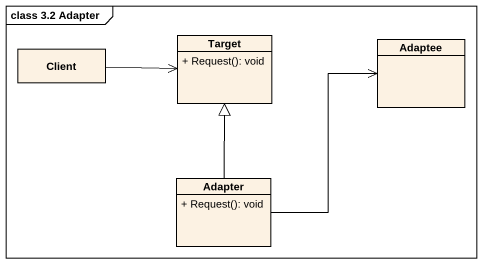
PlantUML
@startuml
mainframe class 3.2 Adapter
hide circle
hide empty members
skinparam classAttributeIconSize 0
class Target {
  + Request(): void
}
class Adaptee
class Client
class Adapter {
  + Request(): void
}
Client -right-> Target
Adapter -up-|> Target
Adapter -up-> Adaptee
@enduml
